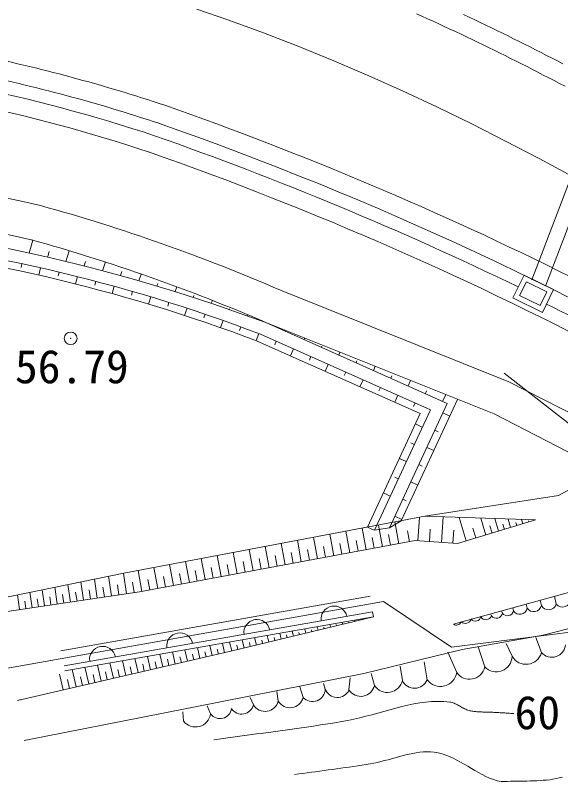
# Model space of a CAD drawing. Units: millimetres, scale not verified. Extents: x 40000 to 680000, y 20000 to 380000.
# Drawn here: x 108510 to 130032, y 272157 to 302412 of the extents above; entities that cross this region are included whole.
import ezdxf
from ezdxf.enums import TextEntityAlignment as Align

# ---------------------------------------------------------------- set-up
doc = ezdxf.new("R2010")
doc.units = ezdxf.units.MM
doc.header["$LTSCALE"] = 1000
doc.header["$PDMODE"] = 32
doc.header["$PDSIZE"] = 500
doc.linetypes.add('CHAIN', pattern=[18.5, 12, -1.5, 3.5, -1.5])
doc.layers.add('M-BGD', color=7, linetype='Continuous', lineweight=13)
doc.layers.add('M-BMK', color=2, linetype='CHAIN', lineweight=13)
doc.styles.add('ＭＳ ゴシック', font='')
doc.styles.get('ＭＳ ゴシック').set_extended_font_data('MS Gothic')

msp = doc.modelspace()

# ---------------------------------------------------------------- linework, layer by layer
at = {"layer": 'M-BGD'}
for p, q in [((128890, 291975), (133235, 303371)), ((129450, 291761), (133729, 302982)), ((124559, 302378), (124337, 302478)), ((124780, 302278), (124559, 302378)), ((125000, 302177), (124780, 302278)), ((126420, 302343), (126199, 302447)), ((126640, 302238), (126420, 302343)), ((125221, 302076), (125000, 302177)), ((125441, 301974), (125221, 302076)), ((125660, 301871), (125441, 301974)), ((126861, 302133), (126640, 302238)), ((127080, 302027), (126861, 302133)), ((127300, 301921), (127080, 302027)), ((125880, 301768), (125660, 301871)), ((126099, 301665), (125880, 301768)), ((126318, 301561), (126099, 301665)), ((127519, 301814), (127300, 301921)), ((127738, 301707), (127519, 301814)), ((127956, 301599), (127738, 301707)), ((126536, 301457), (126318, 301561)), ((126754, 301352), (126536, 301457)), ((126972, 301246), (126754, 301352)), ((128174, 301491), (127956, 301599)), ((128392, 301383), (128174, 301491)), ((128610, 301274), (128392, 301383)), ((127190, 301140), (126972, 301246)), ((127407, 301034), (127190, 301140)), ((128827, 301164), (128610, 301274)), ((129044, 301054), (128827, 301164)), ((129260, 300944), (129044, 301054)), ((127624, 300927), (127407, 301034)), ((127840, 300820), (127624, 300927)), ((128057, 300712), (127840, 300820)), ((129476, 300833), (129260, 300944)), ((129692, 300722), (129476, 300833)), ((128273, 300604), (128057, 300712)), ((128489, 300495), (128273, 300604)), ((128704, 300386), (128489, 300495)), ((129908, 300611), (129692, 300722)), ((130123, 300499), (129908, 300611)), ((128919, 300276), (128704, 300386)), ((129134, 300166), (128919, 300276)), ((129348, 300056), (129134, 300166)), ((129563, 299945), (129348, 300056)), ((129777, 299834), (129563, 299945)), ((129990, 299722), (129777, 299834)), ((130204, 299610), (129990, 299722)), ((109205, 293532), (109059, 293027)), ((109791, 292894), (109850, 293087)), ((110639, 293118), (110505, 292694)), ((108773, 292608), (108742, 292461)), ((111226, 292516), (111283, 292689)), ((112065, 292674), (111946, 292330)), ((109506, 292446), (109439, 292153)), ((110236, 292276), (110201, 292130)), ((112657, 292138), (112716, 292294)), ((110964, 292097), (110891, 291806)), ((113480, 292200), (113379, 291934)), ((128146, 291257), (128587, 292155)), ((129753, 291582), (128587, 292155)), ((111691, 291910), (111652, 291765)), ((112415, 291714), (112335, 291425)), ((114098, 291723), (114137, 291824)), ((114890, 291694), (114815, 291504)), ((128413, 291348), (128678, 291887)), ((129486, 291490), (128678, 291887)), ((113136, 291510), (113095, 291366)), ((118977, 291560), (127987, 287948)), ((129221, 290952), (129486, 291490)), ((129313, 290684), (129753, 291582)), ((113856, 291298), (113769, 291011)), ((114572, 291077), (114527, 290934)), ((115530, 291277), (115560, 291353)), ((116290, 291158), (116242, 291042)), ((129313, 290684), (128146, 291257)), ((129221, 290952), (128413, 291348)), ((115287, 290848), (115193, 290563)), ((116952, 290799), (116964, 290828)), ((115998, 290611), (115950, 290469)), ((117677, 290593), (117659, 290549)), ((116707, 290365), (116607, 290083)), ((118392, 290280), (125559, 287090)), ((118456, 290261), (127405, 286673)), ((117413, 290112), (117361, 289971)), ((118115, 289850), (118009, 289569)), ((118059, 289552), (124491, 286690)), ((118192, 289821), (124891, 286840)), ((118807, 289547), (118746, 289410)), ((119928, 289671), (119903, 289607)), ((120588, 289302), (120607, 289350)), ((119492, 289242), (119370, 288968)), ((121319, 289113), (121272, 288998)), ((120178, 288937), (120117, 288800)), ((121957, 288693), (121987, 288767)), ((120863, 288633), (120741, 288358)), ((122710, 288555), (122641, 288389)), ((121548, 288328), (121487, 288191)), ((123324, 288085), (123364, 288177)), ((127806, 288280), (132344, 284744)), ((122233, 288023), (122111, 287749)), ((124102, 287998), (124008, 287780)), ((127987, 287948), (131397, 286192)), ((122919, 287718), (122858, 287581)), ((124692, 287476), (124742, 287591)), ((125494, 287439), (125375, 287172)), ((123604, 287413), (123482, 287139)), ((123737, 282459), (125964, 287251)), ((122679, 282082), (124891, 286840)), ((123277, 282181), (125559, 287090)), ((124289, 287108), (124228, 286971)), ((122407, 282208), (124491, 286690)), ((125657, 286589), (125385, 286715)), ((127405, 286673), (130756, 284947)), ((124572, 286153), (124300, 286280)), ((125068, 286035), (125204, 285972)), ((124256, 285473), (124120, 285536)), ((125024, 285228), (124752, 285355)), ((123939, 284793), (123667, 284919)), ((132344, 284744), (129944, 283455)), ((124436, 284675), (124572, 284612)), ((123623, 284113), (123487, 284176)), ((124392, 283868), (124120, 283995)), ((123307, 283433), (123035, 283559)), ((123804, 283315), (123940, 283251)), ((129944, 283455), (124675, 282636)), ((124675, 282636), (112788, 280392)), ((123759, 282508), (123487, 282635)), ((124401, 281664), (124466, 282597)), ((129038, 282490), (124675, 282636)), ((125328, 281600), (125398, 282612)), ((126309, 281661), (126027, 282591)), ((123000, 281432), (122840, 282290)), ((123277, 282181), (123737, 282459)), ((123645, 281552), (123485, 282412)), ((125963, 281555), (129038, 282490)), ((127079, 281895), (126877, 282562)), ((127580, 282047), (127429, 282544)), ((127819, 282119), (127756, 282327)), ((128058, 282192), (127957, 282526)), ((128298, 282265), (128259, 282391)), ((128537, 282337), (128485, 282508)), ((128776, 282410), (128763, 282455)), ((129015, 282483), (129013, 282490)), ((121714, 281194), (121556, 282047)), ((122356, 281313), (122197, 282169)), ((122407, 282208), (122677, 282081)), ((122677, 282081), (123277, 282181)), ((124062, 281629), (123982, 282060)), ((124852, 281633), (124887, 282132)), ((125778, 281568), (125814, 282081)), ((126683, 281774), (126564, 282165)), ((127330, 281971), (127241, 282262)), ((119797, 280838), (119640, 281686)), ((120435, 280956), (120277, 281806)), ((121074, 281075), (120916, 281927)), ((122035, 281253), (121956, 281681)), ((122678, 281372), (122598, 281801)), ((123322, 281492), (123242, 281921)), ((113404, 279652), (124291, 281672)), ((118527, 280602), (118371, 281446)), ((119162, 280720), (119005, 281566)), ((120754, 281015), (120675, 281441)), ((121394, 281134), (121315, 281561)), ((124291, 281672), (125963, 281555)), ((116633, 280251), (116478, 281088)), ((117263, 280368), (117107, 281207)), ((117894, 280485), (117738, 281326)), ((118844, 280661), (118766, 281083)), ((119480, 280779), (119401, 281202)), ((120116, 280897), (120037, 281321)), ((115378, 280018), (115223, 280852)), ((116005, 280134), (115850, 280970)), ((117579, 280426), (117501, 280847)), ((118211, 280543), (118133, 280965)), ((113507, 279671), (113353, 280498)), ((114129, 279786), (113975, 280616)), ((114753, 279902), (114599, 280734)), ((115692, 280076), (115614, 280493)), ((116319, 280192), (116242, 280611)), ((116948, 280309), (116870, 280729)), ((133813, 280586), (125797, 278380)), ((112788, 280392), (103736, 278547)), ((112307, 279489), (112192, 280270)), ((112893, 279576), (112773, 280388)), ((114441, 279844), (114364, 280259)), ((115066, 279960), (114988, 280376)), ((110684, 279249), (110581, 279942)), ((111203, 279326), (111097, 280047)), ((111744, 279406), (111633, 280156)), ((112600, 279533), (112541, 279931)), ((113198, 279621), (113137, 280033)), ((113818, 279728), (113741, 280143)), ((105089, 278421), (113404, 279652)), ((109171, 279025), (109080, 279636)), ((109665, 279098), (109571, 279736)), ((110164, 279172), (110066, 279837)), ((110944, 279287), (110891, 279641)), ((111474, 279366), (111419, 279734)), ((112026, 279448), (111969, 279830)), ((123043, 279271), (104361, 275961)), ((108676, 278952), (108590, 279536)), ((108923, 278988), (108879, 279287)), ((109418, 279062), (109372, 279374)), ((109915, 279135), (109866, 279461)), ((110302, 277328), (122518, 279475)), ((110424, 279210), (110374, 279550)), ((125724, 277467), (123043, 279271)), ((129272, 279115), (129222, 279322)), ((129861, 279161), (129784, 279477)), ((128166, 278898), (128141, 279025)), ((128709, 279007), (128671, 279171)), ((122610, 278857), (110431, 276735)), ((110431, 276735), (122610, 278857)), ((122644, 278660), (110465, 276538)), ((117010, 277306), (122644, 278660)), ((122610, 278857), (122644, 278660)), ((136146, 278785), (125724, 277467)), ((126881, 278672), (126849, 278669)), ((127300, 278708), (127257, 278782)), ((127734, 278813), (127696, 278903)), ((120943, 278251), (120917, 278359)), ((121186, 278310), (121175, 278356)), ((121429, 278368), (121410, 278445)), ((121672, 278426), (121665, 278457)), ((121915, 278485), (121904, 278531)), ((122158, 278543), (122155, 278559)), ((122401, 278602), (122398, 278617)), ((131601, 278531), (129338, 277941)), ((119484, 277900), (119436, 278101)), ((119728, 277959), (119705, 278052)), ((119971, 278017), (119930, 278187)), ((120214, 278076), (120195, 278153)), ((120457, 278134), (120423, 278273)), ((120700, 278193), (120685, 278254)), ((117540, 277433), (117462, 277757)), ((118026, 277550), (117955, 277843)), ((118269, 277608), (118236, 277747)), ((118512, 277667), (118449, 277929)), ((118755, 277725), (118726, 277849)), ((118998, 277784), (118943, 278015)), ((119241, 277842), (119215, 277950)), ((129338, 277941), (126140, 277373)), ((129275, 277259), (129050, 277849)), ((115792, 277025), (115695, 277449)), ((116280, 277137), (116188, 277535)), ((116767, 277249), (116681, 277621)), ((117054, 277316), (116968, 277671)), ((117297, 277374), (117256, 277544)), ((117783, 277491), (117746, 277646)), ((127036, 276689), (126782, 277479)), ((128113, 277106), (127883, 277616)), ((108602, 275367), (117010, 277306)), ((114331, 276688), (114215, 277191)), ((114818, 276800), (114708, 277277)), ((115305, 276912), (115201, 277363)), ((115549, 276969), (115498, 277187)), ((116036, 277081), (115989, 277287)), ((116523, 277193), (116479, 277386)), ((126140, 277373), (122267, 276427)), ((125930, 276473), (125577, 277268)), ((112382, 276238), (112241, 276847)), ((112869, 276351), (112735, 276933)), ((113356, 276463), (113228, 277019)), ((113844, 276575), (113721, 277105)), ((114087, 276632), (114028, 276890)), ((114574, 276744), (114518, 276989)), ((115062, 276856), (115008, 277088)), ((124761, 276180), (124641, 276883)), ((110911, 275899), (110752, 276588)), ((111407, 276014), (111255, 276675)), ((111895, 276126), (111748, 276761)), ((112625, 276294), (112557, 276592)), ((113113, 276407), (113047, 276692)), ((113600, 276519), (113537, 276791)), ((123785, 276155), (123697, 276717)), ((110394, 275780), (110251, 276403)), ((111159, 275956), (111081, 276294)), ((111651, 276070), (111576, 276394)), ((112138, 276182), (112067, 276493)), ((122267, 276427), (114349, 274860)), ((121676, 275777), (121723, 276251)), ((122681, 275959), (122548, 276424)), ((110653, 275840), (110572, 276191)), ((120744, 275809), (120677, 276031)), ((118888, 275336), (118830, 275717)), ((119870, 275480), (119744, 275895)), ((108689, 275387), (108686, 275402)), ((117906, 275193), (117783, 275478)), ((116215, 274830), (116075, 275156)), ((123288, 274999), (123524, 275062)), ((123524, 275062), (123759, 275122)), ((123759, 275122), (123995, 275176)), ((123995, 275176), (124231, 275225)), ((124231, 275225), (124468, 275265)), ((124468, 275265), (124704, 275296)), ((124704, 275296), (124941, 275316)), ((124941, 275316), (125179, 275324)), ((125179, 275324), (125416, 275319)), ((125416, 275319), (125655, 275299)), ((125655, 275299), (125700, 275292)), ((125700, 275292), (125744, 275282)), ((125744, 275282), (125788, 275268)), ((125788, 275268), (125831, 275252)), ((125831, 275252), (125873, 275234)), ((125873, 275234), (125914, 275214)), ((125914, 275214), (125956, 275193)), ((125956, 275193), (125996, 275170)), ((125996, 275170), (126037, 275147)), ((126037, 275147), (126078, 275124)), ((126078, 275124), (126119, 275100)), ((126119, 275100), (126160, 275077)), ((126160, 275077), (126201, 275055)), ((126201, 275055), (126242, 275033)), ((126242, 275033), (126284, 275014)), ((114349, 274860), (108858, 273777)), ((115146, 274552), (115126, 274911)), ((122109, 274676), (122345, 274737)), ((122345, 274737), (122581, 274801)), ((122581, 274801), (122817, 274867)), ((122817, 274867), (123052, 274933)), ((123052, 274933), (123288, 274999)), ((126284, 275014), (126327, 274996)), ((126327, 274996), (126371, 274980)), ((126371, 274980), (126415, 274967)), ((126415, 274967), (126453, 274958)), ((126453, 274958), (126491, 274950)), ((126491, 274950), (126530, 274943)), ((126530, 274943), (126568, 274936)), ((126568, 274936), (126607, 274931)), ((126607, 274931), (126646, 274926)), ((126646, 274926), (126685, 274922)), ((126685, 274922), (126724, 274918)), ((126724, 274918), (126764, 274915)), ((126764, 274915), (126803, 274913)), ((126803, 274913), (126843, 274911)), ((126843, 274911), (126882, 274909)), ((126882, 274909), (126921, 274908)), ((126921, 274908), (126961, 274907)), ((126961, 274907), (127000, 274906)), ((127000, 274906), (127040, 274905)), ((127040, 274905), (127079, 274905)), ((127079, 274905), (127118, 274904)), ((127118, 274904), (127178, 274902)), ((127178, 274902), (127237, 274901)), ((127237, 274901), (127296, 274899)), ((127296, 274899), (127355, 274896)), ((127355, 274896), (127414, 274893)), ((127414, 274893), (127473, 274891)), ((127473, 274891), (127532, 274887)), ((127532, 274887), (127591, 274884)), ((127591, 274884), (127650, 274881)), ((127650, 274881), (127709, 274877)), ((127709, 274877), (127768, 274873)), ((127768, 274873), (127827, 274870)), ((127827, 274870), (127886, 274866)), ((127886, 274866), (127945, 274862)), ((127945, 274862), (128004, 274859)), ((128004, 274859), (128063, 274855)), ((128063, 274855), (128122, 274852)), ((128122, 274852), (128181, 274849)), ((120557, 274396), (120838, 274438)), ((120838, 274438), (121119, 274482)), ((121119, 274482), (121399, 274527)), ((121399, 274527), (121636, 274569)), ((121636, 274569), (121873, 274620)), ((121873, 274620), (122109, 274676)), ((118309, 274078), (118590, 274116)), ((118590, 274116), (118871, 274155)), ((118871, 274155), (119153, 274194)), ((119153, 274194), (119434, 274233)), ((119434, 274233), (119715, 274273)), ((119715, 274273), (119996, 274313)), ((119996, 274313), (120277, 274354)), ((120277, 274354), (120557, 274396)), ((116340, 273807), (116621, 273847)), ((116621, 273847), (116903, 273886)), ((116903, 273886), (117184, 273925)), ((117184, 273925), (117465, 273963)), ((117465, 273963), (117746, 274001)), ((117746, 274001), (118028, 274040)), ((118028, 274040), (118309, 274078)), ((123917, 273215), (123777, 273179)), ((124056, 273247), (123917, 273215)), ((124196, 273275), (124056, 273247)), ((124336, 273299), (124196, 273275)), ((124476, 273318), (124336, 273299)), ((124616, 273330), (124476, 273318)), ((124757, 273334), (124616, 273330)), ((124897, 273331), (124757, 273334)), ((125038, 273320), (124897, 273331)), ((125196, 273294), (125038, 273320)), ((125350, 273256), (125196, 273294)), ((125501, 273207), (125350, 273256)), ((122800, 272917), (122660, 272888)), ((122940, 272950), (122800, 272917)), ((123080, 272987), (122940, 272950)), ((123219, 273024), (123080, 272987)), ((123359, 273064), (123219, 273024)), ((123498, 273103), (123359, 273064)), ((123638, 273142), (123498, 273103)), ((123777, 273179), (123638, 273142)), ((125650, 273149), (125501, 273207)), ((125796, 273082), (125650, 273149)), ((125940, 273009), (125796, 273082)), ((126083, 272931), (125940, 273009)), ((126226, 272850), (126083, 272931)), ((120859, 272620), (120693, 272597)), ((121025, 272642), (120859, 272620)), ((121192, 272665), (121025, 272642)), ((121358, 272689), (121192, 272665)), ((121524, 272712), (121358, 272689)), ((121690, 272736), (121524, 272712)), ((121856, 272760), (121690, 272736)), ((122022, 272785), (121856, 272760)), ((122188, 272810), (122022, 272785)), ((122354, 272836), (122188, 272810)), ((122520, 272862), (122354, 272836)), ((122660, 272888), (122520, 272862)), ((126367, 272766), (126226, 272850)), ((126509, 272681), (126367, 272766)), ((126650, 272598), (126509, 272681)), ((119695, 272460), (119529, 272437)), ((119861, 272483), (119695, 272460)), ((120027, 272506), (119861, 272483)), ((120194, 272529), (120027, 272506)), ((120360, 272552), (120194, 272529)), ((120526, 272574), (120360, 272552)), ((120693, 272597), (120526, 272574)), ((126793, 272516), (126650, 272598)), ((126937, 272439), (126793, 272516)), ((127082, 272367), (126937, 272439)), ((127229, 272301), (127082, 272367)), ((127379, 272244), (127229, 272301)), ((129978, 272303), (129853, 272277)), ((130103, 272335), (129978, 272303)), ((127532, 272196), (127379, 272244)), ((127688, 272160), (127532, 272196)), ((127694, 272159), (127688, 272160)), ((127700, 272158), (127694, 272159)), ((127705, 272158), (127700, 272158)), ((127711, 272157), (127705, 272158)), ((127718, 272157), (127711, 272157)), ((127724, 272157), (127718, 272157)), ((127730, 272158), (127724, 272157)), ((127736, 272158), (127730, 272158)), ((127742, 272159), (127736, 272158)), ((127748, 272159), (127742, 272159)), ((127754, 272160), (127748, 272159)), ((127760, 272160), (127754, 272160)), ((127766, 272161), (127760, 272160)), ((127772, 272162), (127766, 272161)), ((127778, 272162), (127772, 272162)), ((127784, 272163), (127778, 272162)), ((127790, 272163), (127784, 272163)), ((127796, 272164), (127790, 272163)), ((127925, 272170), (127796, 272164)), ((128054, 272174), (127925, 272170)), ((128183, 272177), (128054, 272174)), ((128312, 272179), (128183, 272177)), ((128442, 272180), (128312, 272179)), ((128571, 272182), (128442, 272180)), ((128701, 272183), (128571, 272182)), ((128830, 272186), (128701, 272183)), ((128959, 272189), (128830, 272186)), ((129088, 272194), (128959, 272189)), ((129217, 272201), (129088, 272194)), ((129345, 272210), (129217, 272201)), ((129473, 272222), (129345, 272210)), ((129600, 272236), (129473, 272222)), ((129727, 272255), (129600, 272236)), ((129853, 272277), (129727, 272255))]:
    msp.add_line(p, q, dxfattribs=at)
for centre, radius, start, end in [((93592, 236231), 66000, 71.6115, 78.32722), ((93592, 236231), 65250, 71.6115, 78.32722), ((93592, 236231), 64730, 71.62051, 78.31821), ((93592, 236231), 64050, 71.6115, 78.32722), ((69070, 115444), 183957, 77.30246, 85.68614), ((68971, 169171), 137420, 56.18728, 70.69057), ((68971, 169171), 136670, 59.38686, 70.69057), ((69070, 115444), 182557, 77.30246, 85.68614), ((68971, 169171), 136150, 64.13963, 70.68627), ((68971, 169171), 135470, 61.92181, 70.69057), ((90402, 225655), 71833, 66.55968, 74.57779), ((94454, 226176), 68427, 69.52315, 84.37249), ((95210, 229465), 64583, 69.15484, 84.70745), ((90402, 225655), 70433, 66.55968, 74.57779), ((95210, 229465), 64283, 69.16731, 84.68597), ((68971, 169171), 136040, 59.40631, 63.59235), ((130109, 279380), 330, 221.3859, 356.1462), ((121090, 278577), 515, 11.5898, 188.1804), ((128415, 279066), 300, 213.9459, 348.7061), ((128968, 279178), 310, 213.4477, 348.2079), ((129556, 279261), 320, 207.1332, 341.8935), ((126671, 278708), 213, 215.5557, 350.316), ((127083, 278778), 228, 207.5415, 342.3018), ((127495, 278851), 242, 216.2328, 350.9931), ((127932, 278946), 239, 213.7607, 348.521), ((118046, 278046), 515, 11.5899, 188.1802), ((125922, 278527), 191, 229.9458, 340.8219), ((126265, 278660), 253, 230.4708, 339.6238), ((115001, 277516), 515, 11.5899, 188.1802), ((111956, 276985), 515, 11.5896, 188.1801), ((129687, 277610), 541, 220.3672, 355.1275), ((128662, 277425), 635, 210.1503, 344.9106), ((127488, 277122), 626, 223.7739, 358.5341), ((126438, 276811), 610, 213.6925, 348.4528), ((125285, 276570), 653, 216.6529, 351.4131), ((122141, 276077), 553, 212.9071, 347.6674), ((123192, 276287), 608, 212.71, 347.4702), ((124268, 276371), 529, 204.0783, 338.8385), ((120239, 275827), 506, 223.2501, 358.0104), ((121217, 275987), 506, 200.6303, 335.3906), ((118367, 275469), 538, 210.946, 345.7063), ((119349, 275613), 538, 210.946, 345.7063), ((116585, 275108), 462, 217.0038, 351.7641), ((117443, 275297), 475, 212.5033, 347.2636), ((115623, 274914), 598, 217.1953, 351.9556)]:
    msp.add_arc(centre, radius, start, end, dxfattribs=at)
msp.add_point((110694, 289656), dxfattribs=at)
at = {"layer": 'M-BMK'}
msp.add_lwpolyline([(130502, 296045), (129185, 296755), (127859, 297449), (126523, 298124), (125178, 298781), (123823, 299416), (122458, 300030), (121083, 300621), (119698, 301187), (118302, 301727), (116896, 302239), (115674, 302657)], dxfattribs=at)

# ---------------------------------------------------------------- texts
at = {"layer": 'M-BGD', "style": 'ＭＳ ゴシック'}
msp.add_text('56.79', height=1320, dxfattribs=at).set_placement((108496, 287490), align=Align.BOTTOM_LEFT)
msp.add_text('60', height=1320, dxfattribs=at).set_placement((129112, 274888), align=Align.MIDDLE_CENTER)

doc.saveas('drawing.dxf')
